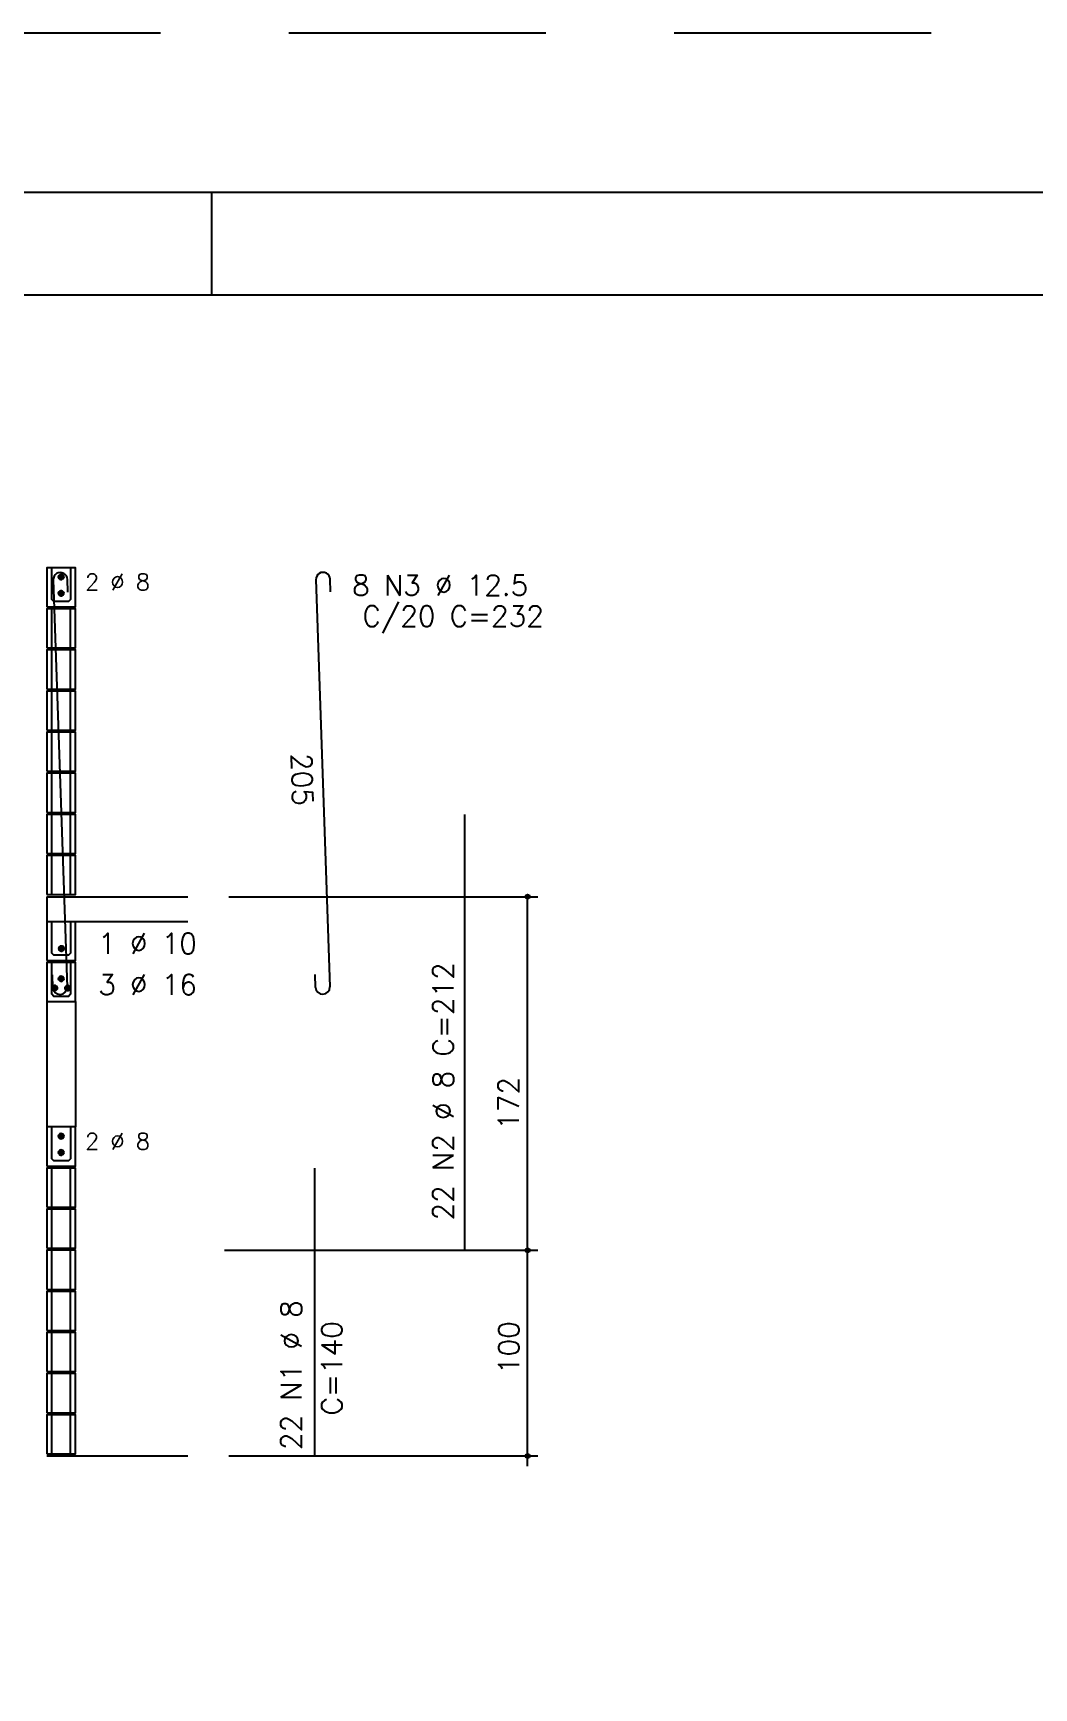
# Model space of a CAD drawing. Extents: x -1.9 to 86, y -1.6 to 60.9.
# Drawn here: x 32.31 to 42.05, y 44.85 to 60.95 of the extents above; entities that cross this region are included whole.
import ezdxf

# ---------------------------------------------------------------- set-up
doc = ezdxf.new("R2010")
doc.units = 0
doc.header["$MEASUREMENT"] = 0
doc.linetypes.add('HIDDEN', pattern=[0.375, 0.25, -0.125])
doc.layers.get('0').update_dxf_attribs({"linetype": 'CONTINUOUS'})
doc.layers.get('Defpoints').update_dxf_attribs({"linetype": 'CONTINUOUS'})
for name, color, linetype in [('ARQ_FOLHA', 7, 'CONTINUOUS'), ('PENA_02', 2, 'CONTINUOUS'), ('PENA_03', 3, 'CONTINUOUS'), ('PENA_05', 5, 'CONTINUOUS')]:
    doc.layers.add(name, color=color, linetype=linetype)
doc.styles.get("Standard").update_dxf_attribs({"font": 'ROMANS.SHX'})

# ---------------------------------------------------------------- blocks, each defined once
blk = doc.blocks.new('FOLHA A1 - 841 X 594')
at = {"layer": 'ARQ_FOLHA', "color": 1}
blk.add_line((-500.5, 584), (-500.5, 594), dxfattribs=at)
for points in [[(-841, 0), (0, 0), (0, 594), (-841, 594)], [(-816, 10), (-10, 10), (-10, 584), (-816, 584)]]:
    blk.add_lwpolyline(points, close=True, dxfattribs=at)
at = {"layer": 'Defpoints', "color": 8, "linetype": 'HIDDEN', "ltscale": 100}
blk.add_lwpolyline([(-860.5, 609.5), (-860.5, -15.5), (19.5, -15.5), (19.5, 609.5)], close=True, dxfattribs=at)
blk = doc.blocks.new('*U24')
blk.add_blockref('FOLHA A1 - 841 X 594', (0, 0))

msp = doc.modelspace()

# ---------------------------------------------------------------- linework, layer by layer
at = {"layer": 'PENA_02', "linetype": 'Continuous'}
for centre, radius in [((37.124, 52.547), 0.02), ((37.124, 52.547), 0.01), ((37.124, 49.107), 0.02), ((37.124, 49.107), 0.01), ((37.124, 47.107), 0.02), ((37.124, 47.107), 0.01)]:
    msp.add_circle(centre, radius, dxfattribs=at)
at = {"layer": 'PENA_03', "linetype": 'Continuous'}
for p, q in [((32.495, 54.967), (32.495, 55.347)), ((32.675, 54.967), (32.675, 55.347)), ((32.495, 54.567), (32.495, 54.947)), ((32.675, 54.567), (32.675, 54.947)), ((32.495, 54.167), (32.495, 54.547)), ((32.675, 54.167), (32.675, 54.547)), ((32.495, 53.767), (32.495, 54.147)), ((32.675, 53.767), (32.675, 54.147)), ((32.495, 53.367), (32.495, 53.747)), ((32.675, 53.367), (32.675, 53.747)), ((32.495, 52.967), (32.495, 53.347)), ((32.675, 52.967), (32.675, 53.347)), ((32.495, 52.567), (32.495, 52.947)), ((32.675, 52.567), (32.675, 52.947)), ((32.445, 52.547), (32.445, 51.927)), ((32.445, 52.547), (33.816, 52.547)), ((34.216, 52.547), (37.224, 52.547)), ((37.124, 47.007), (37.124, 52.547)), ((32.445, 52.307), (33.816, 52.307)), ((32.445, 51.527), (32.445, 50.307)), ((32.725, 51.527), (32.725, 50.307)), ((32.495, 49.527), (32.495, 49.907)), ((32.675, 49.527), (32.675, 49.907)), ((32.495, 49.127), (32.495, 49.507)), ((32.675, 49.127), (32.675, 49.507)), ((32.495, 48.727), (32.495, 49.107)), ((32.675, 48.727), (32.675, 49.107)), ((34.174, 49.107), (37.224, 49.107)), ((32.495, 48.327), (32.495, 48.707)), ((32.675, 48.327), (32.675, 48.707)), ((32.495, 47.927), (32.495, 48.307)), ((32.675, 47.927), (32.675, 48.307)), ((32.495, 47.527), (32.495, 47.907)), ((32.675, 47.527), (32.675, 47.907)), ((32.495, 47.127), (32.495, 47.507)), ((32.675, 47.127), (32.675, 47.507)), ((32.445, 47.107), (33.816, 47.107)), ((34.216, 47.107), (37.224, 47.107))]:
    msp.add_line(p, q, dxfattribs=at)
for points in [[(32.445, 55.367), (32.725, 55.367), (32.725, 55.747), (32.445, 55.747), (32.445, 55.367)], [(32.675, 55.747), (32.675, 55.437), (32.655, 55.417), (32.515, 55.417), (32.495, 55.437), (32.495, 55.747)], [(32.61, 55.657), (32.607, 55.667), (32.601, 55.676), (32.592, 55.681), (32.582, 55.682), (32.572, 55.679), (32.564, 55.672), (32.56, 55.662), (32.56, 55.652), (32.564, 55.642), (32.572, 55.635), (32.582, 55.632), (32.592, 55.633), (32.601, 55.638), (32.607, 55.647), (32.61, 55.657)], [(32.61, 55.498), (32.607, 55.508), (32.601, 55.517), (32.592, 55.522), (32.582, 55.523), (32.572, 55.52), (32.564, 55.513), (32.56, 55.503), (32.56, 55.493), (32.564, 55.484), (32.572, 55.477), (32.582, 55.473), (32.592, 55.474), (32.601, 55.48), (32.607, 55.488), (32.61, 55.498)], [(32.445, 54.967), (32.725, 54.967), (32.725, 55.347), (32.445, 55.347), (32.445, 54.967)], [(32.445, 54.567), (32.725, 54.567), (32.725, 54.947), (32.445, 54.947), (32.445, 54.567)], [(32.445, 54.167), (32.725, 54.167), (32.725, 54.547), (32.445, 54.547), (32.445, 54.167)], [(32.445, 53.767), (32.725, 53.767), (32.725, 54.147), (32.445, 54.147), (32.445, 53.767)], [(32.445, 53.367), (32.725, 53.367), (32.725, 53.747), (32.445, 53.747), (32.445, 53.367)], [(32.445, 52.967), (32.725, 52.967), (32.725, 53.347), (32.445, 53.347), (32.445, 52.967)], [(32.445, 52.567), (32.725, 52.567), (32.725, 52.947), (32.445, 52.947), (32.445, 52.567)], [(32.445, 51.927), (32.725, 51.927), (32.725, 52.307)], [(32.675, 52.307), (32.675, 51.997), (32.655, 51.977), (32.515, 51.977), (32.495, 51.997), (32.495, 52.307)], [(32.612, 52.042), (32.61, 52.052), (32.603, 52.061), (32.594, 52.066), (32.584, 52.067), (32.574, 52.064), (32.566, 52.057), (32.562, 52.047), (32.562, 52.037), (32.566, 52.028), (32.574, 52.021), (32.584, 52.017), (32.594, 52.018), (32.603, 52.024), (32.61, 52.032), (32.612, 52.042)], [(32.445, 51.527), (32.725, 51.527), (32.725, 51.907), (32.445, 51.907), (32.445, 51.527)], [(32.675, 51.907), (32.675, 51.597), (32.655, 51.577), (32.515, 51.577), (32.495, 51.597), (32.495, 51.907)], [(32.547, 51.658), (32.545, 51.668), (32.539, 51.677), (32.53, 51.682), (32.519, 51.683), (32.51, 51.68), (32.502, 51.673), (32.498, 51.663), (32.498, 51.653), (32.502, 51.644), (32.51, 51.637), (32.519, 51.633), (32.53, 51.634), (32.539, 51.64), (32.545, 51.648), (32.547, 51.658)], [(32.61, 51.748), (32.608, 51.758), (32.602, 51.767), (32.593, 51.772), (32.582, 51.773), (32.573, 51.77), (32.565, 51.763), (32.561, 51.753), (32.561, 51.743), (32.565, 51.734), (32.573, 51.727), (32.582, 51.723), (32.593, 51.724), (32.602, 51.73), (32.608, 51.738), (32.61, 51.748)], [(32.673, 51.658), (32.671, 51.668), (32.665, 51.677), (32.656, 51.682), (32.646, 51.683), (32.636, 51.68), (32.628, 51.673), (32.624, 51.663), (32.624, 51.653), (32.628, 51.644), (32.636, 51.637), (32.646, 51.633), (32.656, 51.634), (32.665, 51.64), (32.671, 51.648), (32.673, 51.658)], [(32.445, 49.927), (32.725, 49.927), (32.725, 50.307), (32.445, 50.307), (32.445, 49.927)], [(32.675, 50.307), (32.675, 49.997), (32.655, 49.977), (32.515, 49.977), (32.495, 49.997), (32.495, 50.307)], [(32.61, 50.217), (32.607, 50.227), (32.601, 50.236), (32.592, 50.241), (32.582, 50.242), (32.572, 50.239), (32.564, 50.232), (32.56, 50.222), (32.56, 50.212), (32.564, 50.202), (32.572, 50.195), (32.582, 50.192), (32.592, 50.193), (32.601, 50.198), (32.607, 50.207), (32.61, 50.217)], [(32.61, 50.058), (32.607, 50.068), (32.601, 50.077), (32.592, 50.082), (32.582, 50.083), (32.572, 50.08), (32.564, 50.073), (32.56, 50.063), (32.56, 50.053), (32.564, 50.044), (32.572, 50.037), (32.582, 50.033), (32.592, 50.034), (32.601, 50.04), (32.607, 50.048), (32.61, 50.058)], [(32.445, 49.527), (32.725, 49.527), (32.725, 49.907), (32.445, 49.907), (32.445, 49.527)], [(32.445, 49.127), (32.725, 49.127), (32.725, 49.507), (32.445, 49.507), (32.445, 49.127)], [(32.445, 48.727), (32.725, 48.727), (32.725, 49.107), (32.445, 49.107), (32.445, 48.727)], [(32.445, 48.327), (32.725, 48.327), (32.725, 48.707), (32.445, 48.707), (32.445, 48.327)], [(32.445, 47.927), (32.725, 47.927), (32.725, 48.307), (32.445, 48.307), (32.445, 47.927)], [(32.445, 47.527), (32.725, 47.527), (32.725, 47.907), (32.445, 47.907), (32.445, 47.527)], [(32.445, 47.127), (32.725, 47.127), (32.725, 47.507), (32.445, 47.507), (32.445, 47.127)]]:
    msp.add_lwpolyline(points, dxfattribs=at)
for centre in [(32.585, 55.657), (32.585, 55.498), (32.587, 52.042), (32.522, 51.658), (32.585, 51.748), (32.648, 51.658), (32.585, 50.217), (32.585, 50.058)]:
    msp.add_circle(centre, 0.025, dxfattribs=at)
for points in [[(32.61, 55.657), (32.564, 55.672), (32.56, 55.662)], [(32.61, 55.657), (32.56, 55.662), (32.56, 55.652)], [(32.61, 55.657), (32.56, 55.652), (32.564, 55.642)], [(32.61, 55.657), (32.572, 55.679), (32.561, 55.666)], [(32.61, 55.657), (32.561, 55.666), (32.561, 55.648)], [(32.61, 55.657), (32.561, 55.648), (32.572, 55.635)], [(32.61, 55.657), (32.572, 55.679), (32.564, 55.672)], [(32.61, 55.657), (32.564, 55.642), (32.572, 55.635)], [(32.61, 55.657), (32.589, 55.682), (32.572, 55.679)], [(32.61, 55.657), (32.582, 55.682), (32.572, 55.679)], [(32.61, 55.657), (32.572, 55.635), (32.589, 55.632)], [(32.61, 55.657), (32.572, 55.635), (32.582, 55.632)], [(32.61, 55.657), (32.592, 55.681), (32.582, 55.682)], [(32.61, 55.657), (32.582, 55.632), (32.592, 55.633)], [(32.61, 55.657), (32.604, 55.673), (32.589, 55.682)], [(32.61, 55.657), (32.589, 55.632), (32.604, 55.641)], [(32.61, 55.657), (32.601, 55.676), (32.592, 55.681)], [(32.61, 55.657), (32.592, 55.633), (32.601, 55.638)], [(32.61, 55.657), (32.607, 55.667), (32.601, 55.676)], [(32.61, 55.657), (32.601, 55.638), (32.607, 55.647)], [(32.61, 55.657), (32.604, 55.641), (32.61, 55.657)], [(32.61, 55.657), (32.607, 55.647), (32.61, 55.657)], [(32.61, 55.498), (32.564, 55.513), (32.56, 55.503)], [(32.61, 55.498), (32.56, 55.503), (32.56, 55.493)], [(32.61, 55.498), (32.56, 55.493), (32.564, 55.484)], [(32.61, 55.498), (32.572, 55.52), (32.561, 55.507)], [(32.61, 55.498), (32.561, 55.507), (32.561, 55.49)], [(32.61, 55.498), (32.561, 55.49), (32.572, 55.477)], [(32.61, 55.498), (32.572, 55.52), (32.564, 55.513)], [(32.61, 55.498), (32.564, 55.484), (32.572, 55.477)], [(32.61, 55.498), (32.589, 55.523), (32.572, 55.52)], [(32.61, 55.498), (32.582, 55.523), (32.572, 55.52)], [(32.61, 55.498), (32.572, 55.477), (32.589, 55.474)], [(32.61, 55.498), (32.572, 55.477), (32.582, 55.473)], [(32.61, 55.498), (32.592, 55.522), (32.582, 55.523)], [(32.61, 55.498), (32.582, 55.473), (32.592, 55.474)], [(32.61, 55.498), (32.604, 55.514), (32.589, 55.523)], [(32.61, 55.498), (32.589, 55.474), (32.604, 55.482)], [(32.61, 55.498), (32.601, 55.517), (32.592, 55.522)], [(32.61, 55.498), (32.592, 55.474), (32.601, 55.48)], [(32.61, 55.498), (32.607, 55.508), (32.601, 55.517)], [(32.61, 55.498), (32.601, 55.48), (32.607, 55.488)], [(32.61, 55.498), (32.604, 55.482), (32.61, 55.498)], [(32.61, 55.498), (32.607, 55.488), (32.61, 55.498)], [(32.612, 52.042), (32.566, 52.057), (32.562, 52.047)], [(32.612, 52.042), (32.562, 52.047), (32.562, 52.037)], [(32.612, 52.042), (32.562, 52.037), (32.566, 52.028)], [(32.612, 52.042), (32.574, 52.064), (32.563, 52.051)], [(32.612, 52.042), (32.563, 52.051), (32.563, 52.034)], [(32.612, 52.042), (32.563, 52.034), (32.574, 52.021)], [(32.612, 52.042), (32.574, 52.064), (32.566, 52.057)], [(32.612, 52.042), (32.566, 52.028), (32.574, 52.021)], [(32.612, 52.042), (32.591, 52.067), (32.574, 52.064)], [(32.612, 52.042), (32.584, 52.067), (32.574, 52.064)], [(32.612, 52.042), (32.574, 52.021), (32.591, 52.018)], [(32.612, 52.042), (32.574, 52.021), (32.584, 52.017)], [(32.612, 52.042), (32.594, 52.066), (32.584, 52.067)], [(32.612, 52.042), (32.584, 52.017), (32.594, 52.018)], [(32.612, 52.042), (32.606, 52.058), (32.591, 52.067)], [(32.612, 52.042), (32.591, 52.018), (32.606, 52.026)], [(32.612, 52.042), (32.603, 52.061), (32.594, 52.066)], [(32.612, 52.042), (32.594, 52.018), (32.603, 52.024)], [(32.612, 52.042), (32.61, 52.052), (32.603, 52.061)], [(32.612, 52.042), (32.603, 52.024), (32.61, 52.032)], [(32.612, 52.042), (32.606, 52.026), (32.612, 52.042)], [(32.612, 52.042), (32.61, 52.032), (32.612, 52.042)], [(32.547, 51.658), (32.502, 51.673), (32.498, 51.663)], [(32.547, 51.658), (32.51, 51.68), (32.499, 51.667)], [(32.547, 51.658), (32.51, 51.68), (32.502, 51.673)], [(32.547, 51.658), (32.526, 51.683), (32.51, 51.68)], [(32.547, 51.658), (32.519, 51.683), (32.51, 51.68)], [(32.547, 51.658), (32.53, 51.682), (32.519, 51.683)], [(32.547, 51.658), (32.541, 51.674), (32.526, 51.683)], [(32.547, 51.658), (32.539, 51.677), (32.53, 51.682)], [(32.547, 51.658), (32.545, 51.668), (32.539, 51.677)], [(32.61, 51.748), (32.565, 51.763), (32.561, 51.753)], [(32.61, 51.748), (32.561, 51.753), (32.561, 51.743)], [(32.61, 51.748), (32.561, 51.743), (32.565, 51.734)], [(32.61, 51.748), (32.573, 51.77), (32.562, 51.757)], [(32.61, 51.748), (32.562, 51.757), (32.562, 51.74)], [(32.61, 51.748), (32.562, 51.74), (32.573, 51.727)], [(32.61, 51.748), (32.573, 51.77), (32.565, 51.763)], [(32.61, 51.748), (32.565, 51.734), (32.573, 51.727)], [(32.61, 51.748), (32.589, 51.773), (32.573, 51.77)], [(32.61, 51.748), (32.582, 51.773), (32.573, 51.77)], [(32.61, 51.748), (32.573, 51.727), (32.589, 51.724)], [(32.61, 51.748), (32.573, 51.727), (32.582, 51.723)], [(32.61, 51.748), (32.593, 51.772), (32.582, 51.773)], [(32.61, 51.748), (32.582, 51.723), (32.593, 51.724)], [(32.61, 51.748), (32.604, 51.764), (32.589, 51.773)], [(32.61, 51.748), (32.589, 51.724), (32.604, 51.732)], [(32.61, 51.748), (32.602, 51.767), (32.593, 51.772)], [(32.61, 51.748), (32.593, 51.724), (32.602, 51.73)], [(32.61, 51.748), (32.608, 51.758), (32.602, 51.767)], [(32.61, 51.748), (32.602, 51.73), (32.608, 51.738)], [(32.61, 51.748), (32.604, 51.732), (32.61, 51.748)], [(32.61, 51.748), (32.608, 51.738), (32.61, 51.748)], [(32.673, 51.658), (32.628, 51.673), (32.624, 51.663)], [(32.673, 51.658), (32.636, 51.68), (32.625, 51.667)], [(32.673, 51.658), (32.636, 51.68), (32.628, 51.673)], [(32.673, 51.658), (32.652, 51.683), (32.636, 51.68)], [(32.673, 51.658), (32.646, 51.683), (32.636, 51.68)], [(32.673, 51.658), (32.656, 51.682), (32.646, 51.683)], [(32.673, 51.658), (32.667, 51.674), (32.652, 51.683)], [(32.673, 51.658), (32.665, 51.677), (32.656, 51.682)], [(32.673, 51.658), (32.671, 51.668), (32.665, 51.677)], [(32.547, 51.658), (32.498, 51.663), (32.498, 51.653)], [(32.547, 51.658), (32.498, 51.653), (32.502, 51.644)], [(32.547, 51.658), (32.499, 51.667), (32.499, 51.65)], [(32.547, 51.658), (32.499, 51.65), (32.51, 51.637)], [(32.547, 51.658), (32.502, 51.644), (32.51, 51.637)], [(32.547, 51.658), (32.51, 51.637), (32.526, 51.634)], [(32.547, 51.658), (32.51, 51.637), (32.519, 51.633)], [(32.547, 51.658), (32.519, 51.633), (32.53, 51.634)], [(32.547, 51.658), (32.526, 51.634), (32.541, 51.642)], [(32.547, 51.658), (32.53, 51.634), (32.539, 51.64)], [(32.547, 51.658), (32.539, 51.64), (32.545, 51.648)], [(32.547, 51.658), (32.541, 51.642), (32.547, 51.658)], [(32.547, 51.658), (32.545, 51.648), (32.547, 51.658)], [(32.673, 51.658), (32.624, 51.663), (32.624, 51.653)], [(32.673, 51.658), (32.624, 51.653), (32.628, 51.644)], [(32.673, 51.658), (32.625, 51.667), (32.625, 51.65)], [(32.673, 51.658), (32.625, 51.65), (32.636, 51.637)], [(32.673, 51.658), (32.628, 51.644), (32.636, 51.637)], [(32.673, 51.658), (32.636, 51.637), (32.652, 51.634)], [(32.673, 51.658), (32.636, 51.637), (32.646, 51.633)], [(32.673, 51.658), (32.646, 51.633), (32.656, 51.634)], [(32.673, 51.658), (32.652, 51.634), (32.667, 51.642)], [(32.673, 51.658), (32.656, 51.634), (32.665, 51.64)], [(32.673, 51.658), (32.665, 51.64), (32.671, 51.648)], [(32.673, 51.658), (32.667, 51.642), (32.673, 51.658)], [(32.673, 51.658), (32.671, 51.648), (32.673, 51.658)], [(32.61, 50.217), (32.564, 50.232), (32.56, 50.222)], [(32.61, 50.217), (32.572, 50.239), (32.561, 50.226)], [(32.61, 50.217), (32.561, 50.226), (32.561, 50.208)], [(32.61, 50.217), (32.572, 50.239), (32.564, 50.232)], [(32.61, 50.217), (32.589, 50.242), (32.572, 50.239)], [(32.61, 50.217), (32.582, 50.242), (32.572, 50.239)], [(32.61, 50.217), (32.592, 50.241), (32.582, 50.242)], [(32.61, 50.217), (32.604, 50.233), (32.589, 50.242)], [(32.61, 50.217), (32.601, 50.236), (32.592, 50.241)], [(32.61, 50.217), (32.607, 50.227), (32.601, 50.236)], [(32.61, 50.217), (32.56, 50.222), (32.56, 50.212)], [(32.61, 50.217), (32.56, 50.212), (32.564, 50.202)], [(32.61, 50.058), (32.564, 50.073), (32.56, 50.063)], [(32.61, 50.058), (32.56, 50.063), (32.56, 50.053)], [(32.61, 50.217), (32.561, 50.208), (32.572, 50.195)], [(32.61, 50.058), (32.572, 50.08), (32.561, 50.067)], [(32.61, 50.058), (32.561, 50.067), (32.561, 50.05)], [(32.61, 50.217), (32.564, 50.202), (32.572, 50.195)], [(32.61, 50.058), (32.572, 50.08), (32.564, 50.073)], [(32.61, 50.217), (32.572, 50.195), (32.589, 50.192)], [(32.61, 50.217), (32.572, 50.195), (32.582, 50.192)], [(32.61, 50.058), (32.589, 50.083), (32.572, 50.08)], [(32.61, 50.058), (32.582, 50.083), (32.572, 50.08)], [(32.61, 50.217), (32.582, 50.192), (32.592, 50.193)], [(32.61, 50.058), (32.592, 50.082), (32.582, 50.083)], [(32.61, 50.217), (32.589, 50.192), (32.604, 50.201)], [(32.61, 50.058), (32.604, 50.074), (32.589, 50.083)], [(32.61, 50.217), (32.592, 50.193), (32.601, 50.198)], [(32.61, 50.058), (32.601, 50.077), (32.592, 50.082)], [(32.61, 50.217), (32.601, 50.198), (32.607, 50.207)], [(32.61, 50.058), (32.607, 50.068), (32.601, 50.077)], [(32.61, 50.217), (32.604, 50.201), (32.61, 50.217)], [(32.61, 50.217), (32.607, 50.207), (32.61, 50.217)], [(32.61, 50.058), (32.56, 50.053), (32.564, 50.044)], [(32.61, 50.058), (32.561, 50.05), (32.572, 50.037)], [(32.61, 50.058), (32.564, 50.044), (32.572, 50.037)], [(32.61, 50.058), (32.572, 50.037), (32.589, 50.034)], [(32.61, 50.058), (32.572, 50.037), (32.582, 50.033)], [(32.61, 50.058), (32.582, 50.033), (32.592, 50.034)], [(32.61, 50.058), (32.589, 50.034), (32.604, 50.042)], [(32.61, 50.058), (32.592, 50.034), (32.601, 50.04)], [(32.61, 50.058), (32.601, 50.04), (32.607, 50.048)], [(32.61, 50.058), (32.604, 50.042), (32.61, 50.058)], [(32.61, 50.058), (32.607, 50.048), (32.61, 50.058)]]:
    msp.add_solid(points, dxfattribs=at)
at = {"layer": 'PENA_05', "linetype": 'Continuous'}
for p, q in [((32.508, 55.629), (32.643, 51.667)), ((32.65, 55.509), (32.646, 55.634)), ((35.064, 55.631), (35.199, 51.67)), ((35.206, 55.511), (35.202, 55.636)), ((36.512, 49.107), (36.512, 53.347)), ((32.505, 51.663), (32.501, 51.788)), ((35.061, 51.665), (35.056, 51.79)), ((35.053, 47.107), (35.053, 49.907))]:
    msp.add_line(p, q, dxfattribs=at)
for centre, start, end in [((32.577, 55.631), 1.9507, 181.9507), ((35.133, 55.633), 1.9507, 181.9507), ((32.574, 51.665), 181.9507, 1.9507), ((35.13, 51.667), 181.9507, 1.9507)]:
    msp.add_arc(centre, 0.069, start, end, dxfattribs=at)

# ---------------------------------------------------------------- block references
at = {"xscale": 0.09999999999999938, "yscale": 0.09999999999999938, "zscale": 0.09999999999999938}
msp.add_blockref('*U24', (84.1, -0.003), dxfattribs=at)

# ---------------------------------------------------------------- texts
at = {"layer": 'PENA_03', "linetype": 'Continuous'}
for s, height, p in [('2 %%c 8', 0.16, (32.818, 55.527)), ('8 N3 %%c 12.5', 0.2, (35.416, 55.476)), ('C/20 C=232', 0.2, (35.516, 55.176)), ('1 %%c 10', 0.2, (32.946, 51.991)), ('3 %%c 16', 0.2, (32.946, 51.591)), ('2 %%c 8', 0.16, (32.818, 50.087))]:
    msp.add_text(s, height=height, dxfattribs=at).set_placement(p)
for s, rotation, p in [('205', 271.9507, (34.821, 53.94)), ('22 N2 %%c 8 C=212', 90, (36.402, 49.397)), ('172', 90, (37.038, 50.279)), ('22 N1 %%c 8', 90, (34.924, 47.164)), ('C=140', 90, (35.319, 47.501)), ('100', 90, (37.04, 47.903))]:
    msp.add_text(s, height=0.2, rotation=rotation, dxfattribs=at).set_placement(p)

doc.saveas('drawing.dxf')
